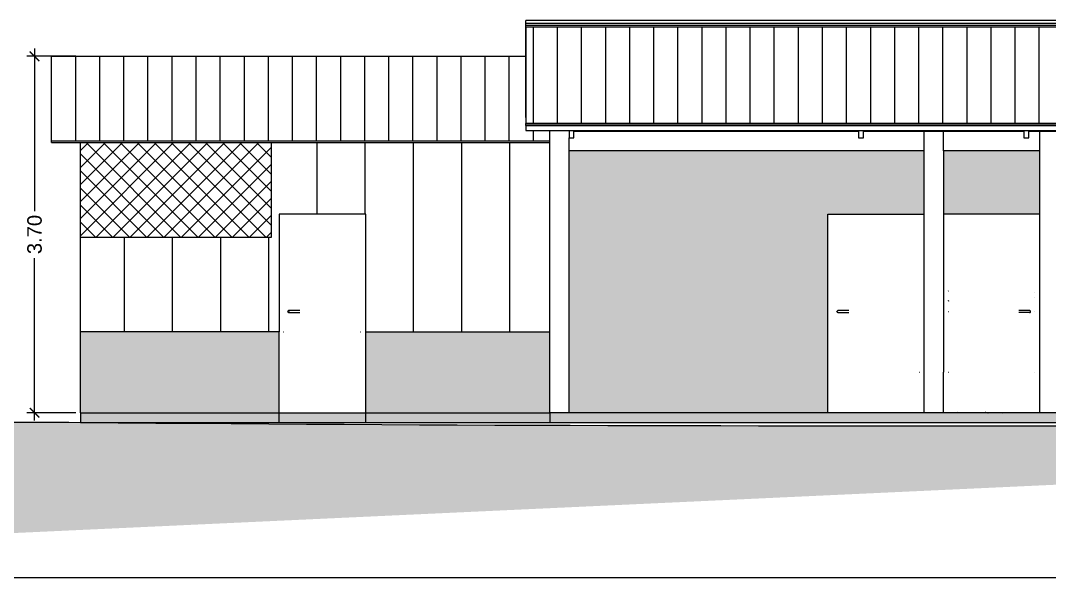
# Model space of a CAD drawing. Header units: metres. Extents: x 258817 to 259192, y 1878716 to 1878911.
# Drawn here: x 259006.42 to 259017.1, y 1878808 to 1878813.78 of the extents above; entities that cross this region are included whole.
import ezdxf

# ---------------------------------------------------------------- set-up
doc = ezdxf.new("R2010")
doc.units = ezdxf.units.M
doc.header["$MEASUREMENT"] = 0
doc.layers.add('SectionCutEdges', color=1, linetype='Continuous')
doc.layers.add('Vistas', color=7, linetype='Continuous')
doc.styles.get("Standard").update_dxf_attribs({"font": 'arial.ttf'})
doc.dimstyles.new('JPcotas75', dxfattribs={"dimtxt": 0.15, "dimasz": 0.1, "dimexe": 0.08, "dimexo": 0.05, "dimgap": 0.05, "dimtad": 0, "dimzin": 1, "dimdsep": 46, "dimtxsty": 'Standard', "dimblk": 'ARCHTICK', "dimcen": 2.5, "dimdle": 0.08, "dimclrd": 1, "dimclre": 1, "dimclrt": 2, "dimadec": 0, "dimazin": 0, "dimtfac": 1, "dimtmove": 1, "dimatfit": 2, "dimfxl": 1.25, "dimarcsym": 0})

# ---------------------------------------------------------------- blocks, each defined once
blk = doc.blocks.new('_ArchTick')
at = {"color": 0, "linetype": 'ByBlock', "const_width": 0.15}
blk.add_lwpolyline([(-0.5, -0.5), (0.5, 0.5)], dxfattribs=at)
blk = doc.blocks.new('*D427')
at = {"layer": 'Defpoints', "color": 0, "transparency": 16777216}
for p in [(259006.568, 1878813.412), (259007.045, 1878813.412), (259007.045, 1878809.712)]:
    blk.add_point(p, dxfattribs=at)
at = {"layer": 'Vistas', "color": 1, "lineweight": -2, "transparency": 16777216}
for p, q in [((259006.995, 1878813.412), (259006.488, 1878813.412)), ((259006.568, 1878813.492), (259006.568, 1878811.806)), ((259006.568, 1878809.632), (259006.568, 1878811.317)), ((259006.995, 1878809.712), (259006.488, 1878809.712))]:
    blk.add_line(p, q, dxfattribs=at)
at = {"layer": 'Vistas', "color": 1, "lineweight": -2, "transparency": 16777216, "xscale": 0.1, "yscale": 0.1, "zscale": 0.1}
for p, rotation in [((259006.568, 1878813.412), 90), ((259006.568, 1878809.712), 270)]:
    blk.add_blockref('_ArchTick', p, dxfattribs=dict(at, rotation=rotation))
at = {"layer": 'Vistas', "color": 2, "transparency": 16777216, "insert": (259006.568, 1878811.562), "char_height": 0.15, "attachment_point": 5, "rotation": 90}
blk.add_mtext('3.70', dxfattribs=at)

msp = doc.modelspace()

# ---------------------------------------------------------------- hatches: boundary and pattern name
at = {"layer": 'Vistas'}
h = msp.add_hatch(dxfattribs=at)
h.set_pattern_fill('ANSI31', color=256, scale=2, angle=45)
h.set_pattern_definition([(90, (259006.7446, 1878812.53592), (-0.25, 0), [])])
h.paths.add_polyline_path([(259011.6646, 1878813.41164), (259006.7446, 1878813.41164), (259006.7446, 1878812.53592), (259011.9146, 1878812.53592), (259011.9146, 1878812.64165), (259011.6646, 1878812.64165), (259011.6646, 1878812.69261), (259011.6646, 1878812.71427), (259011.6646, 1878812.77727)])
h.paths.add_polyline_path([(259011.6646, 1878812.71427), (259032.3446, 1878812.71427), (259032.3446, 1878813.71299), (259011.6646, 1878813.71299)])
h = msp.add_hatch(dxfattribs=at)
h.set_pattern_fill('NET', color=256, angle=45)
h.set_pattern_definition([(45, (0, 0), (-0.088388347648, 0.088388347648), []), (135, (0, 0), (-0.088388347648, -0.088388347648), [])])
h.paths.add_polyline_path([(259009.02191, 1878812.51659), (259007.0446, 1878812.51659), (259007.0446, 1878811.53231), (259009.02191, 1878811.53231)])
h = msp.add_hatch(dxfattribs=at)
h.set_pattern_fill('ANSI31', color=256, scale=4, angle=45)
h.set_pattern_definition([(90, (0, 0), (-0.5, 0), [])])
h.paths.add_polyline_path([(259011.9146, 1878812.51659), (259009.02191, 1878812.51659), (259009.02191, 1878811.53231), (259007.0446, 1878811.53231), (259007.0446, 1878810.55231), (259009.1046, 1878810.55231), (259009.1046, 1878811.77231), (259010.0046, 1878811.77231), (259010.0046, 1878810.55231), (259011.9146, 1878810.55231)])
h = msp.add_hatch(dxfattribs=at)
h.set_pattern_fill('AR-B816C', color=256, scale=0.026)
h.set_pattern_definition([(0, (259012.1146, 1878809.71231), (0.208, 0.208), [0.40625, -0.00975]), (0, (259011.9066, 1878809.72206), (0.208, 0.208), [0.40625, -0.00975]), (90, (259012.1146, 1878809.71231), (-0.208, 0.208), [-0.21775, 0.19825]), (90, (259012.10485, 1878809.71231), (-0.208, 0.208), [-0.21775, 0.19825])])
h.paths.add_polyline_path([(259011.9146, 1878810.55231), (259010.0046, 1878810.55231), (259010.0046, 1878809.71231), (259011.9146, 1878809.71231), (259011.9146, 1878810.13231)])
h.paths.add_polyline_path([(259009.1046, 1878810.55231), (259007.0446, 1878810.55231), (259007.0446, 1878809.71231), (259009.1046, 1878809.71231)])
h.paths.add_polyline_path([(259027.8996, 1878810.76231), (259025.2496, 1878810.76231), (259025.2496, 1878809.71231), (259027.8996, 1878809.71231)])
h.paths.add_polyline_path([(259031.8446, 1878810.76231), (259028.0996, 1878810.76231), (259028.0996, 1878809.71231), (259031.8446, 1878809.71231)])
h.paths.add_polyline_path([(259016.9996, 1878812.43231), (259015.9996, 1878812.43231), (259015.9996, 1878811.77231), (259016.9996, 1878811.77231)])
h.paths.add_polyline_path([(259023.8496, 1878810.76231), (259020.0496, 1878810.76231), (259020.0496, 1878809.71231), (259023.8496, 1878809.71231)])
h.paths.add_polyline_path([(259025.0496, 1878812.43231), (259024.0496, 1878812.43231), (259024.0496, 1878811.77231), (259025.0496, 1878811.77231)])
h.paths.add_polyline_path([(259019.8496, 1878810.76231), (259017.1996, 1878810.76231), (259017.1996, 1878809.71231), (259019.8496, 1878809.71231)])
h.paths.add_polyline_path([(259014.7996, 1878811.77231), (259015.7996, 1878811.77231), (259015.7996, 1878812.43231), (259012.1146, 1878812.43231), (259012.1146, 1878809.71231), (259014.7996, 1878809.71231)])
h = msp.add_hatch(dxfattribs=at)
h.set_pattern_fill('EARTH', color=256)
edge = h.paths.add_edge_path()
edge.add_spline(control_points=[(258998.06868, 1878809.61231), (258997.66819, 1878809.62228), (258997.11979, 1878809.63593), (258996.57307, 1878809.67928), (258996.42562, 1878809.69098)], knot_values=[0, 0, 0, 0, 1.20145822, 1.64515417, 1.64515417, 1.64515417, 1.64515417], degree=3, periodic=0)
edge.add_spline(control_points=[(258998.06868, 1878809.61231), (258998.717, 1878809.61231), (258999.36532, 1878809.61231), (259000.01363, 1878809.61231), (259000.49728, 1878809.61704), (259001.07848, 1878809.62272), (259002.67619, 1878809.78866), (259003.89957, 1878809.44351), (259005.65732, 1878809.62557), (259014.74533, 1878809.53346), (259023.73748, 1878809.59938), (259032.12381, 1878809.61244), (259032.19555, 1878809.61187), (259032.29164, 1878809.61421), (259032.42901, 1878809.62817), (259032.62013, 1878809.64377), (259032.7726, 1878809.70817), (259033.01737, 1878809.70345), (259033.43023, 1878809.7015), (259033.82259, 1878809.73392), (259034.06379, 1878809.75385)], knot_values=[0, 0, 0, 0, 1, 1, 1, 2.4498074, 2.74228154, 5.81384538, 6.10631953, 8.03815502, 33.03815502, 33.11707652, 33.19685015, 33.25339967, 33.40528565, 33.61113336, 33.82677124, 33.88777746, 34.34228124, 35.0674593, 35.0674593, 35.0674593, 35.0674593], weights=[1, 1, 1, 1, 1, 1, 1, 1, 1, 1, 1, 1, 1, 1, 1, 1, 1, 1, 1, 1, 1], degree=3, periodic=0)
edge.add_line((259034.11389, 1878808.00319), (259034.11389, 1878809.75174))
edge.add_line((258996.42562, 1878808.00319), (259034.11389, 1878808.00319))
edge.add_line((258996.42562, 1878809.69098), (258996.42562, 1878808.00319))
h = msp.add_hatch(color=256, dxfattribs=at)
h.dxf.hatch_style = 1
h.paths.add_polyline_path([(259000.01363, 1878809.71231), (258998.06868, 1878809.71231), (258998.06868, 1878809.61231), (259000.01363, 1878809.61231)])
h.paths.add_polyline_path([(259009.1046, 1878809.71231), (259007.0446, 1878809.71231), (259007.0446, 1878809.61231), (259009.1046, 1878809.61231)])
h.paths.add_polyline_path([(259010.0046, 1878809.71231), (259009.1046, 1878809.71231), (259009.1046, 1878809.61231), (259010.0046, 1878809.61231)])
h.paths.add_polyline_path([(259011.9146, 1878809.71231), (259010.0046, 1878809.71231), (259010.0046, 1878809.61231), (259011.9146, 1878809.61231)])
h.paths.add_polyline_path([(259032.0446, 1878809.71231), (259011.9146, 1878809.71231), (259011.9146, 1878809.61231), (259032.0446, 1878809.61231)])

# ---------------------------------------------------------------- linework, layer by layer
at = {"layer": 'SectionCutEdges'}
for p, q in [((259032.3446, 1878812.71427), (259011.6646, 1878812.71427)), ((259011.6646, 1878812.6942), (259011.6646, 1878812.71427)), ((259011.6646, 1878812.6942), (259032.3446, 1878812.6942)), ((259011.6646, 1878812.69261), (259011.6646, 1878812.64165)), ((259032.3446, 1878812.69261), (259011.6646, 1878812.69261)), ((259011.6646, 1878812.64165), (259032.3446, 1878812.64165)), ((259012.1146, 1878812.64165), (259012.1146, 1878812.56545)), ((259012.1146, 1878812.56545), (259012.1654, 1878812.56545)), ((259012.1654, 1878812.56545), (259012.1654, 1878812.64165)), ((259015.11777, 1878812.64165), (259015.11777, 1878812.56545)), ((259015.11777, 1878812.56545), (259015.16857, 1878812.56545)), ((259015.16857, 1878812.56545), (259015.16857, 1878812.64165)), ((259016.83513, 1878812.64165), (259016.83513, 1878812.56545)), ((259016.83513, 1878812.56545), (259016.88593, 1878812.56545)), ((259016.88593, 1878812.56545), (259016.88593, 1878812.64165)), ((259032.0446, 1878809.71231), (259011.9146, 1878809.71231)), ((259011.9146, 1878809.71231), (259011.9146, 1878809.61231)), ((259011.9146, 1878809.61231), (259032.0446, 1878809.61231))]:
    msp.add_line(p, q, dxfattribs=at)
at = {"layer": 'Vistas'}
for p, q in [((259032.3446, 1878813.78253), (259011.6646, 1878813.78253)), ((259011.6646, 1878813.41164), (259011.6646, 1878813.78253)), ((259032.3446, 1878813.75253), (259011.6646, 1878813.75253)), ((259032.3446, 1878813.73227), (259011.6646, 1878813.73227)), ((259032.3446, 1878813.71299), (259011.6646, 1878813.71299)), ((259006.7446, 1878812.53592), (259006.7446, 1878813.41164)), ((259006.7446, 1878813.41164), (259011.6646, 1878813.41164)), ((259011.6646, 1878812.77727), (259011.6646, 1878813.41164)), ((259011.6646, 1878812.77727), (259011.6646, 1878812.71427)), ((259011.6646, 1878812.69261), (259011.6646, 1878812.6942)), ((259011.9146, 1878812.51659), (259011.9146, 1878812.64165)), ((259012.1146, 1878809.71231), (259012.1146, 1878812.56545)), ((259015.11777, 1878812.63231), (259012.1654, 1878812.63231)), ((259012.2162, 1878812.64165), (259012.2162, 1878812.63231)), ((259013.61618, 1878812.64165), (259013.61618, 1878812.63231)), ((259013.66698, 1878812.63231), (259013.66698, 1878812.64165)), ((259013.71778, 1878812.64165), (259013.71778, 1878812.63231)), ((259016.83513, 1878812.63231), (259015.16857, 1878812.63231)), ((259015.21937, 1878812.64165), (259015.21937, 1878812.63231)), ((259015.7996, 1878809.71231), (259015.7996, 1878812.63231)), ((259015.9996, 1878812.43231), (259015.9996, 1878812.63231)), ((259018.55248, 1878812.63231), (259016.88593, 1878812.63231)), ((259016.93673, 1878812.64165), (259016.93673, 1878812.63231)), ((259016.9996, 1878809.71231), (259016.9996, 1878812.63231)), ((259006.7446, 1878812.53592), (259011.9146, 1878812.53592)), ((259006.7446, 1878812.51659), (259006.7446, 1878812.53592)), ((259006.7446, 1878812.51659), (259011.9146, 1878812.51659)), ((259007.0446, 1878809.71231), (259007.0446, 1878812.51659)), ((259009.02191, 1878812.51659), (259009.02191, 1878811.53231)), ((259011.9146, 1878810.55231), (259011.9146, 1878812.51659)), ((259015.7996, 1878812.43231), (259012.1146, 1878812.43231)), ((259016.9996, 1878812.43231), (259015.9996, 1878812.43231)), ((259015.9996, 1878812.43231), (259015.9996, 1878811.77231)), ((259009.1046, 1878811.77231), (259009.1046, 1878810.55231)), ((259010.0046, 1878811.77231), (259009.1046, 1878811.77231)), ((259010.0046, 1878809.61231), (259010.0046, 1878811.77231)), ((259014.7996, 1878809.71231), (259014.7996, 1878811.77231)), ((259014.7996, 1878811.77231), (259015.7996, 1878811.77231)), ((259016.9996, 1878811.77231), (259015.9996, 1878811.77231)), ((259015.9996, 1878811.77231), (259015.9996, 1878810.13231)), ((259009.02191, 1878811.53231), (259007.0446, 1878811.53231)), ((259016.0496, 1878810.97399), (259016.0526, 1878810.97608)), ((259016.9466, 1878810.96311), (259016.9496, 1878810.96311)), ((259016.0496, 1878810.8816), (259016.0526, 1878810.86867)), ((259016.9466, 1878810.91231), (259016.9496, 1878810.91231)), ((259009.19688, 1878810.76231), (259009.19791, 1878810.76751)), ((259009.19791, 1878810.75711), (259009.19688, 1878810.76231)), ((259009.19791, 1878810.76751), (259009.20074, 1878810.77132)), ((259009.20074, 1878810.75331), (259009.19791, 1878810.75711)), ((259009.20074, 1878810.77132), (259009.2046, 1878810.77271)), ((259009.2046, 1878810.75191), (259009.20074, 1878810.75331)), ((259009.2046, 1878810.77271), (259009.20846, 1878810.77132)), ((259009.32046, 1878810.77271), (259009.2046, 1878810.77271)), ((259009.20846, 1878810.75331), (259009.2046, 1878810.75191)), ((259009.2046, 1878810.75191), (259009.32046, 1878810.75191)), ((259009.20915, 1878810.77039), (259009.21105, 1878810.76783)), ((259009.21105, 1878810.75679), (259009.20915, 1878810.75424)), ((259014.89488, 1878810.76231), (259014.89591, 1878810.76751)), ((259014.89591, 1878810.75711), (259014.89488, 1878810.76231)), ((259014.89591, 1878810.76751), (259014.89874, 1878810.77132)), ((259014.89874, 1878810.75331), (259014.89591, 1878810.75711)), ((259014.89874, 1878810.77132), (259014.9026, 1878810.77271)), ((259014.9026, 1878810.75191), (259014.89874, 1878810.75331)), ((259014.9026, 1878810.77271), (259014.90646, 1878810.77132)), ((259015.01846, 1878810.77271), (259014.9026, 1878810.77271)), ((259014.90646, 1878810.75331), (259014.9026, 1878810.75191)), ((259014.9026, 1878810.75191), (259015.01846, 1878810.75191)), ((259016.0496, 1878810.76231), (259016.0526, 1878810.76231)), ((259016.8966, 1878810.77271), (259016.78074, 1878810.77271)), ((259016.8966, 1878810.75191), (259016.78074, 1878810.75191)), ((259016.8966, 1878810.77271), (259016.89274, 1878810.77132)), ((259016.89274, 1878810.75331), (259016.8966, 1878810.75191)), ((259016.90046, 1878810.77132), (259016.8966, 1878810.77271)), ((259016.8966, 1878810.75191), (259016.90046, 1878810.75331)), ((259016.90329, 1878810.76751), (259016.90046, 1878810.77132)), ((259016.90046, 1878810.75331), (259016.90329, 1878810.75711)), ((259016.90432, 1878810.76231), (259016.90329, 1878810.76751)), ((259016.90329, 1878810.75711), (259016.90432, 1878810.76231)), ((259016.9466, 1878810.76231), (259016.9496, 1878810.76231)), ((259009.1046, 1878810.55231), (259007.0446, 1878810.55231)), ((259009.1046, 1878809.71231), (259009.1046, 1878810.55231)), ((259009.1516, 1878810.55231), (259009.1546, 1878810.55231)), ((259009.9516, 1878810.55231), (259009.9546, 1878810.55231)), ((259010.0046, 1878810.55231), (259011.9146, 1878810.55231)), ((259011.9146, 1878810.13231), (259011.9146, 1878810.55231)), ((259011.9146, 1878809.71231), (259011.9146, 1878810.13231)), ((259015.7466, 1878810.13231), (259015.7496, 1878810.13231)), ((259015.9996, 1878809.71231), (259015.9996, 1878810.13231)), ((259016.0496, 1878810.13231), (259016.0526, 1878810.13231)), ((259016.9466, 1878810.13231), (259016.9496, 1878810.13231)), ((259007.0446, 1878809.71231), (259007.0446, 1878809.61231)), ((259007.0446, 1878809.71231), (259011.9146, 1878809.71231)), ((259009.1046, 1878809.61231), (259009.1046, 1878809.71231)), ((259015.7496, 1878809.71231), (259014.7996, 1878809.71231)), ((259016.9496, 1878809.71231), (259015.9996, 1878809.71231)), ((259016.1491, 1878809.71494), (259016.14775, 1878809.71831)), ((259016.15795, 1878809.71231), (259016.1491, 1878809.71494)), ((259016.28384, 1878809.71831), (259016.28339, 1878809.71231)), ((259016.43249, 1878809.71831), (259016.4362, 1878809.71712)), ((259016.4362, 1878809.71712), (259016.45952, 1878809.71315)), ((259016.45952, 1878809.71315), (259016.46466, 1878809.71231)), ((259016.61772, 1878809.71231), (259016.62894, 1878809.71376)), ((259016.62894, 1878809.71376), (259016.6299, 1878809.71831)), ((259007.0446, 1878809.61231), (259011.9146, 1878809.61231)), ((258996.42562, 1878808.00319), (259034.11389, 1878808.00319))]:
    msp.add_line(p, q, dxfattribs=at)
msp.add_lwpolyline([(259011.6646, 1878812.71427), (259032.3446, 1878812.71427), (259032.3446, 1878813.71299), (259011.6646, 1878813.71299)], close=True, dxfattribs=at)
msp.add_open_spline([(258998.06868, 1878809.61231), (258998.717, 1878809.61231), (258999.36532, 1878809.61231), (259000.01363, 1878809.61231), (259000.49728, 1878809.61704), (259001.07848, 1878809.62272), (259002.67619, 1878809.78866), (259003.89957, 1878809.44351), (259005.65732, 1878809.62557), (259014.74533, 1878809.53346), (259023.73748, 1878809.59938), (259032.12381, 1878809.61244), (259032.19555, 1878809.61187), (259032.29164, 1878809.61421), (259032.42901, 1878809.62817), (259032.62013, 1878809.64377), (259032.7726, 1878809.70817), (259033.01737, 1878809.70345), (259033.43023, 1878809.7015), (259033.82259, 1878809.73392), (259034.06379, 1878809.75385)], degree=3, knots=[0, 0, 0, 0, 1, 1, 1, 2.4498074, 2.74228154, 5.81384538, 6.10631953, 8.03815502, 33.03815502, 33.11707652, 33.19685015, 33.25339967, 33.40528565, 33.61113336, 33.82677124, 33.88777746, 34.34228124, 35.0674593, 35.0674593, 35.0674593, 35.0674593], dxfattribs=at)

# ---------------------------------------------------------------- dimensions: what is measured, and where the dimension line sits
dim = msp.add_linear_dim(base=(259006.56788, 1878813.41164), p1=(259007.0446, 1878809.71231), p2=(259007.0446, 1878813.41164), angle=90, dimstyle='JPcotas75', dxfattribs=at)
dim.commit()
dim.dimension.update_dxf_attribs({"geometry": '*D427', "text_midpoint": (259006.56788, 1878811.56198)})

doc.saveas('drawing.dxf')
